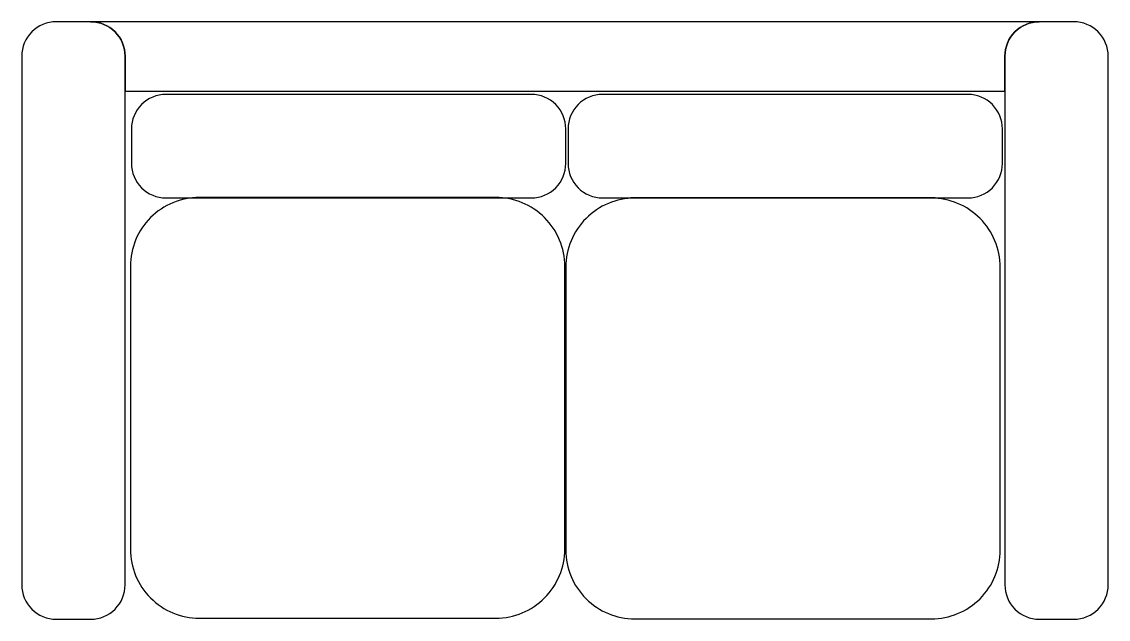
# Model space of a CAD drawing. Extents: x -300.6 to -299.02, y 22.78 to 23.65.
import ezdxf

# ---------------------------------------------------------------- set-up
doc = ezdxf.new("R2010")
doc.units = 0
doc.layers.get('0').update_dxf_attribs({"linetype": 'CONTINUOUS'})

msp = doc.modelspace()

# ---------------------------------------------------------------- linework, layer by layer
at = {"color": 0}
for points in [[(-300.4486, 23.5981, 0.414214), (-300.4986, 23.6481), (-300.5486, 23.6481, 0.414214), (-300.5986, 23.5981), (-300.5986, 22.8318, 0.414214), (-300.5486, 22.7818), (-300.4986, 22.7818, 0.414214), (-300.4486, 22.8318)], [(-299.1728, 23.5981, -0.414214), (-299.1228, 23.6481), (-300.4986, 23.6481, -0.414214), (-300.4486, 23.5981), (-300.4486, 23.5474), (-299.1728, 23.5474)], [(-299.0228, 23.5981, 0.414214), (-299.0728, 23.6481), (-299.1228, 23.6481, 0.414214), (-299.1728, 23.5981), (-299.1728, 22.8318, 0.414214), (-299.1228, 22.7818), (-299.0728, 22.7818, 0.414214), (-299.0228, 22.8318)], [(-300.3895, 23.3927), (-299.8595, 23.3927, 0.414214), (-299.8095, 23.4427), (-299.8095, 23.4927, 0.414214), (-299.8595, 23.5427), (-300.3895, 23.5427, 0.414214), (-300.4395, 23.4927), (-300.4395, 23.4427, 0.414214)], [(-299.7563, 23.3927), (-299.2263, 23.3927, 0.414214), (-299.1763, 23.4427), (-299.1763, 23.4927, 0.414214), (-299.2263, 23.5427), (-299.7563, 23.5427, 0.414214), (-299.8063, 23.4927), (-299.8063, 23.4427, 0.414214)], [(-299.1763, 23.4927, 0.414214), (-299.2263, 23.5427), (-299.7563, 23.5427, 0.414214), (-299.8063, 23.4927), (-299.8063, 23.4427, 0.414214), (-299.7563, 23.3927), (-299.7212, 23.3927, -0.029277), (-299.7095, 23.3934), (-299.2795, 23.3934, -0.029277), (-299.2678, 23.3927), (-299.2263, 23.3927, 0.414214), (-299.1763, 23.4427)], [(-300.341, 22.7834), (-299.911, 22.7834, 0.414214), (-299.811, 22.8834), (-299.811, 23.2934, 0.414214), (-299.911, 23.3934), (-300.341, 23.3934, 0.414214), (-300.441, 23.2934), (-300.441, 22.8834, 0.414214)], [(-299.7095, 22.7823), (-299.2795, 22.7823, 0.414214), (-299.1795, 22.8823), (-299.1795, 23.2923, 0.414214), (-299.2795, 23.3923), (-299.7095, 23.3923, 0.414214), (-299.8095, 23.2923), (-299.8095, 22.8823, 0.414214)]]:
    msp.add_lwpolyline(points, format="xyb", close=True, dxfattribs=at)

doc.saveas('drawing.dxf')
